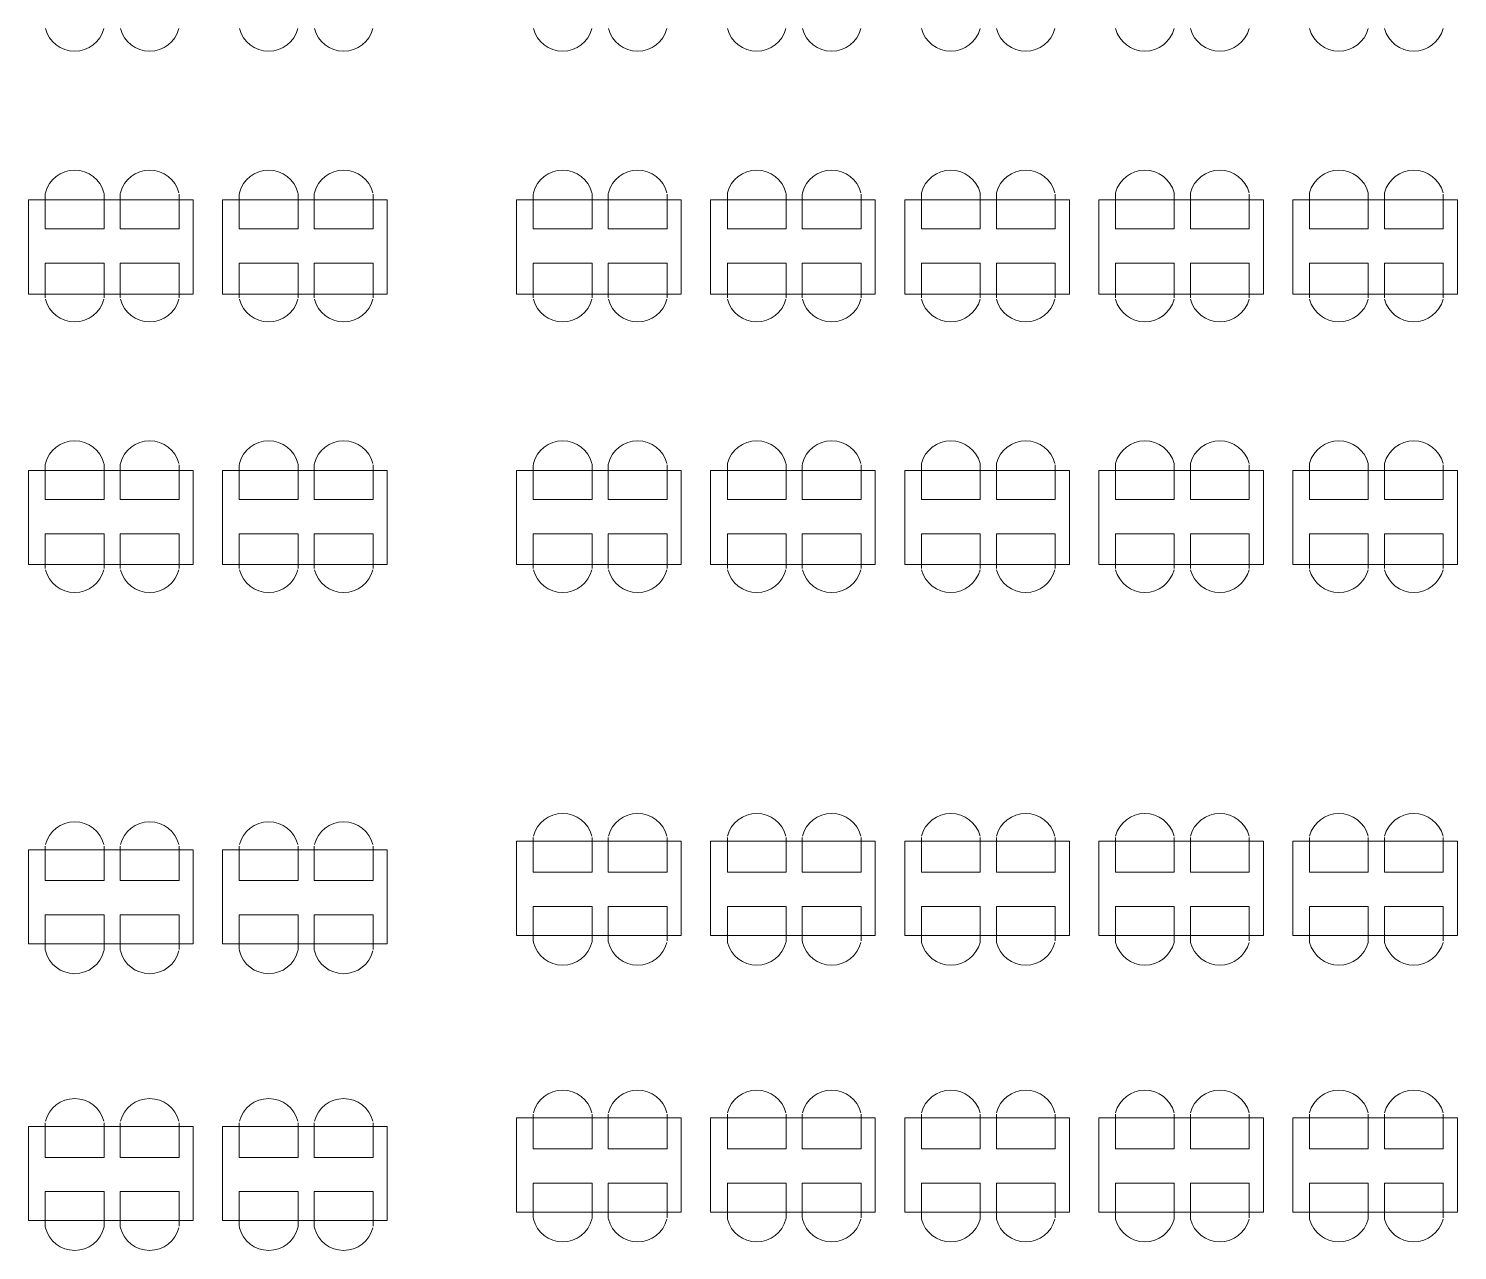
# Model space of a CAD drawing. Header units: millimetres. Extents: x 322668 to 332469, y 13187 to 20117.
# Drawn here: x 324909 to 326124, y 15641 to 16680 of the extents above; entities that cross this region are included whole.
import ezdxf

# ---------------------------------------------------------------- set-up
doc = ezdxf.new("R2010")
doc.units = ezdxf.units.MM
doc.header["$LTSCALE"] = 50
doc.header["$MEASUREMENT"] = 0
doc.layers.add('MIM_TEFRIS', color=31, linetype='CONTINUOUS', lineweight=5)

msp = doc.modelspace()

# ---------------------------------------------------------------- linework, layer by layer
at = {"layer": 'MIM_TEFRIS'}
for points in [[(324923.15, 16538.88), (324923.15, 16509.47), (324973.15, 16509.47), (324973.15, 16538.88)], [(324986.88, 16538.88), (324986.88, 16509.47), (325036.88, 16509.47), (325036.88, 16538.88)], [(325088.15, 16538.88), (325088.15, 16509.47), (325138.15, 16509.47), (325138.15, 16538.88)], [(325151.88, 16538.88), (325151.88, 16509.47), (325201.88, 16509.47), (325201.88, 16538.88)], [(325338.15, 16538.88), (325338.15, 16509.47), (325388.15, 16509.47), (325388.15, 16538.88)], [(325401.88, 16538.88), (325401.88, 16509.47), (325451.88, 16509.47), (325451.88, 16538.88)], [(325503.15, 16538.88), (325503.15, 16509.47), (325553.15, 16509.47), (325553.15, 16538.88)], [(325566.88, 16538.88), (325566.88, 16509.47), (325616.88, 16509.47), (325616.88, 16538.88)], [(325668.15, 16538.88), (325668.15, 16509.47), (325718.15, 16509.47), (325718.15, 16538.88)], [(325731.88, 16538.88), (325731.88, 16509.47), (325781.88, 16509.47), (325781.88, 16538.88)], [(325833.15, 16538.88), (325833.15, 16509.47), (325883.15, 16509.47), (325883.15, 16538.88)], [(325896.88, 16538.88), (325896.88, 16509.47), (325946.88, 16509.47), (325946.88, 16538.88)], [(325998.15, 16538.88), (325998.15, 16509.47), (326048.15, 16509.47), (326048.15, 16538.88)], [(326061.88, 16538.88), (326061.88, 16509.47), (326111.88, 16509.47), (326111.88, 16538.88)], [(324923.15, 16450.93), (324923.15, 16480.33), (324973.15, 16480.33), (324973.15, 16450.93)], [(324986.88, 16450.93), (324986.88, 16480.33), (325036.88, 16480.33), (325036.88, 16450.93)], [(325088.15, 16450.93), (325088.15, 16480.33), (325138.15, 16480.33), (325138.15, 16450.93)], [(325151.88, 16450.93), (325151.88, 16480.33), (325201.88, 16480.33), (325201.88, 16450.93)], [(325338.15, 16450.93), (325338.15, 16480.33), (325388.15, 16480.33), (325388.15, 16450.93)], [(325401.88, 16450.93), (325401.88, 16480.33), (325451.88, 16480.33), (325451.88, 16450.93)], [(325503.15, 16450.93), (325503.15, 16480.33), (325553.15, 16480.33), (325553.15, 16450.93)], [(325566.88, 16450.93), (325566.88, 16480.33), (325616.88, 16480.33), (325616.88, 16450.93)], [(325668.15, 16450.93), (325668.15, 16480.33), (325718.15, 16480.33), (325718.15, 16450.93)], [(325731.88, 16450.93), (325731.88, 16480.33), (325781.88, 16480.33), (325781.88, 16450.93)], [(325833.15, 16450.93), (325833.15, 16480.33), (325883.15, 16480.33), (325883.15, 16450.93)], [(325896.88, 16450.93), (325896.88, 16480.33), (325946.88, 16480.33), (325946.88, 16450.93)], [(325998.15, 16450.93), (325998.15, 16480.33), (326048.15, 16480.33), (326048.15, 16450.93)], [(326061.88, 16450.93), (326061.88, 16480.33), (326111.88, 16480.33), (326111.88, 16450.93)], [(324923.15, 16308.88), (324923.15, 16279.47), (324973.15, 16279.47), (324973.15, 16308.88)], [(324986.88, 16308.88), (324986.88, 16279.47), (325036.88, 16279.47), (325036.88, 16308.88)], [(325088.15, 16308.88), (325088.15, 16279.47), (325138.15, 16279.47), (325138.15, 16308.88)], [(325151.88, 16308.88), (325151.88, 16279.47), (325201.88, 16279.47), (325201.88, 16308.88)], [(325338.15, 16308.88), (325338.15, 16279.47), (325388.15, 16279.47), (325388.15, 16308.88)], [(325401.88, 16308.88), (325401.88, 16279.47), (325451.88, 16279.47), (325451.88, 16308.88)], [(325503.15, 16308.88), (325503.15, 16279.47), (325553.15, 16279.47), (325553.15, 16308.88)], [(325566.88, 16308.88), (325566.88, 16279.47), (325616.88, 16279.47), (325616.88, 16308.88)], [(325668.15, 16308.88), (325668.15, 16279.47), (325718.15, 16279.47), (325718.15, 16308.88)], [(325731.88, 16308.88), (325731.88, 16279.47), (325781.88, 16279.47), (325781.88, 16308.88)], [(325833.15, 16308.88), (325833.15, 16279.47), (325883.15, 16279.47), (325883.15, 16308.88)], [(325896.88, 16308.88), (325896.88, 16279.47), (325946.88, 16279.47), (325946.88, 16308.88)], [(325998.15, 16308.88), (325998.15, 16279.47), (326048.15, 16279.47), (326048.15, 16308.88)], [(326061.88, 16308.88), (326061.88, 16279.47), (326111.88, 16279.47), (326111.88, 16308.88)], [(324923.15, 16220.93), (324923.15, 16250.33), (324973.15, 16250.33), (324973.15, 16220.93)], [(324986.88, 16220.93), (324986.88, 16250.33), (325036.88, 16250.33), (325036.88, 16220.93)], [(325088.15, 16220.93), (325088.15, 16250.33), (325138.15, 16250.33), (325138.15, 16220.93)], [(325151.88, 16220.93), (325151.88, 16250.33), (325201.88, 16250.33), (325201.88, 16220.93)], [(325338.15, 16220.93), (325338.15, 16250.33), (325388.15, 16250.33), (325388.15, 16220.93)], [(325401.88, 16220.93), (325401.88, 16250.33), (325451.88, 16250.33), (325451.88, 16220.93)], [(325503.15, 16220.93), (325503.15, 16250.33), (325553.15, 16250.33), (325553.15, 16220.93)], [(325566.88, 16220.93), (325566.88, 16250.33), (325616.88, 16250.33), (325616.88, 16220.93)], [(325668.15, 16220.93), (325668.15, 16250.33), (325718.15, 16250.33), (325718.15, 16220.93)], [(325731.88, 16220.93), (325731.88, 16250.33), (325781.88, 16250.33), (325781.88, 16220.93)], [(325833.15, 16220.93), (325833.15, 16250.33), (325883.15, 16250.33), (325883.15, 16220.93)], [(325896.88, 16220.93), (325896.88, 16250.33), (325946.88, 16250.33), (325946.88, 16220.93)], [(325998.15, 16220.93), (325998.15, 16250.33), (326048.15, 16250.33), (326048.15, 16220.93)], [(326061.88, 16220.93), (326061.88, 16250.33), (326111.88, 16250.33), (326111.88, 16220.93)], [(325338.15, 15992.15), (325338.15, 15962.75), (325388.15, 15962.75), (325388.15, 15992.15)], [(325401.88, 15992.15), (325401.88, 15962.75), (325451.88, 15962.75), (325451.88, 15992.15)], [(325503.15, 15992.15), (325503.15, 15962.75), (325553.15, 15962.75), (325553.15, 15992.15)], [(325566.88, 15992.15), (325566.88, 15962.75), (325616.88, 15962.75), (325616.88, 15992.15)], [(325668.15, 15992.15), (325668.15, 15962.75), (325718.15, 15962.75), (325718.15, 15992.15)], [(325731.88, 15992.15), (325731.88, 15962.75), (325781.88, 15962.75), (325781.88, 15992.15)], [(325833.15, 15992.15), (325833.15, 15962.75), (325883.15, 15962.75), (325883.15, 15992.15)], [(325896.88, 15992.15), (325896.88, 15962.75), (325946.88, 15962.75), (325946.88, 15992.15)], [(325998.15, 15992.15), (325998.15, 15962.75), (326048.15, 15962.75), (326048.15, 15992.15)], [(326061.88, 15992.15), (326061.88, 15962.75), (326111.88, 15962.75), (326111.88, 15992.15)], [(324923.15, 15984.92), (324923.15, 15955.52), (324973.15, 15955.52), (324973.15, 15984.92)], [(324986.88, 15984.92), (324986.88, 15955.52), (325036.88, 15955.52), (325036.88, 15984.92)], [(325088.15, 15984.92), (325088.15, 15955.52), (325138.15, 15955.52), (325138.15, 15984.92)], [(325151.88, 15984.92), (325151.88, 15955.52), (325201.88, 15955.52), (325201.88, 15984.92)], [(325338.15, 15904.2), (325338.15, 15933.61), (325388.15, 15933.61), (325388.15, 15904.2)], [(325401.88, 15904.2), (325401.88, 15933.61), (325451.88, 15933.61), (325451.88, 15904.2)], [(325503.15, 15904.2), (325503.15, 15933.61), (325553.15, 15933.61), (325553.15, 15904.2)], [(325566.88, 15904.2), (325566.88, 15933.61), (325616.88, 15933.61), (325616.88, 15904.2)], [(325668.15, 15904.2), (325668.15, 15933.61), (325718.15, 15933.61), (325718.15, 15904.2)], [(325731.88, 15904.2), (325731.88, 15933.61), (325781.88, 15933.61), (325781.88, 15904.2)], [(325833.15, 15904.2), (325833.15, 15933.61), (325883.15, 15933.61), (325883.15, 15904.2)], [(325896.88, 15904.2), (325896.88, 15933.61), (325946.88, 15933.61), (325946.88, 15904.2)], [(325998.15, 15904.2), (325998.15, 15933.61), (326048.15, 15933.61), (326048.15, 15904.2)], [(326061.88, 15904.2), (326061.88, 15933.61), (326111.88, 15933.61), (326111.88, 15904.2)], [(324923.15, 15896.97), (324923.15, 15926.38), (324973.15, 15926.38), (324973.15, 15896.97)], [(324986.88, 15896.97), (324986.88, 15926.38), (325036.88, 15926.38), (325036.88, 15896.97)], [(325088.15, 15896.97), (325088.15, 15926.38), (325138.15, 15926.38), (325138.15, 15896.97)], [(325151.88, 15896.97), (325151.88, 15926.38), (325201.88, 15926.38), (325201.88, 15896.97)], [(324923.15, 15749.71), (324923.15, 15720.3), (324973.15, 15720.3), (324973.15, 15749.71)], [(324986.88, 15749.71), (324986.88, 15720.3), (325036.88, 15720.3), (325036.88, 15749.71)], [(325088.15, 15749.71), (325088.15, 15720.3), (325138.15, 15720.3), (325138.15, 15749.71)], [(325151.88, 15749.71), (325151.88, 15720.3), (325201.88, 15720.3), (325201.88, 15749.71)], [(325338.15, 15756.94), (325338.15, 15727.53), (325388.15, 15727.53), (325388.15, 15756.94)], [(325401.88, 15756.94), (325401.88, 15727.53), (325451.88, 15727.53), (325451.88, 15756.94)], [(325503.15, 15756.94), (325503.15, 15727.53), (325553.15, 15727.53), (325553.15, 15756.94)], [(325566.88, 15756.94), (325566.88, 15727.53), (325616.88, 15727.53), (325616.88, 15756.94)], [(325668.15, 15756.94), (325668.15, 15727.53), (325718.15, 15727.53), (325718.15, 15756.94)], [(325731.88, 15756.94), (325731.88, 15727.53), (325781.88, 15727.53), (325781.88, 15756.94)], [(325833.15, 15756.94), (325833.15, 15727.53), (325883.15, 15727.53), (325883.15, 15756.94)], [(325896.88, 15756.94), (325896.88, 15727.53), (325946.88, 15727.53), (325946.88, 15756.94)], [(325998.15, 15756.94), (325998.15, 15727.53), (326048.15, 15727.53), (326048.15, 15756.94)], [(326061.88, 15756.94), (326061.88, 15727.53), (326111.88, 15727.53), (326111.88, 15756.94)], [(325338.15, 15668.99), (325338.15, 15698.39), (325388.15, 15698.39), (325388.15, 15668.99)], [(325401.88, 15668.99), (325401.88, 15698.39), (325451.88, 15698.39), (325451.88, 15668.99)], [(325503.15, 15668.99), (325503.15, 15698.39), (325553.15, 15698.39), (325553.15, 15668.99)], [(325566.88, 15668.99), (325566.88, 15698.39), (325616.88, 15698.39), (325616.88, 15668.99)], [(325668.15, 15668.99), (325668.15, 15698.39), (325718.15, 15698.39), (325718.15, 15668.99)], [(325731.88, 15668.99), (325731.88, 15698.39), (325781.88, 15698.39), (325781.88, 15668.99)], [(325833.15, 15668.99), (325833.15, 15698.39), (325883.15, 15698.39), (325883.15, 15668.99)], [(325896.88, 15668.99), (325896.88, 15698.39), (325946.88, 15698.39), (325946.88, 15668.99)], [(325998.15, 15668.99), (325998.15, 15698.39), (326048.15, 15698.39), (326048.15, 15668.99)], [(326061.88, 15668.99), (326061.88, 15698.39), (326111.88, 15698.39), (326111.88, 15668.99)], [(324923.15, 15661.76), (324923.15, 15691.16), (324973.15, 15691.16), (324973.15, 15661.76)], [(324986.88, 15661.76), (324986.88, 15691.16), (325036.88, 15691.16), (325036.88, 15661.76)], [(325088.15, 15661.76), (325088.15, 15691.16), (325138.15, 15691.16), (325138.15, 15661.76)], [(325151.88, 15661.76), (325151.88, 15691.16), (325201.88, 15691.16), (325201.88, 15661.76)]]:
    msp.add_lwpolyline(points, dxfattribs=at)
for points in [[(325048.95, 16534.07), (325048.95, 16454.07), (324908.95, 16454.07), (324908.95, 16534.07)], [(325213.95, 16534.07), (325213.95, 16454.07), (325073.95, 16454.07), (325073.95, 16534.07)], [(325463.95, 16534.07), (325463.95, 16454.07), (325323.95, 16454.07), (325323.95, 16534.07)], [(325628.95, 16534.07), (325628.95, 16454.07), (325488.95, 16454.07), (325488.95, 16534.07)], [(325793.95, 16534.07), (325793.95, 16454.07), (325653.95, 16454.07), (325653.95, 16534.07)], [(325958.95, 16534.07), (325958.95, 16454.07), (325818.95, 16454.07), (325818.95, 16534.07)], [(326123.95, 16534.07), (326123.95, 16454.07), (325983.95, 16454.07), (325983.95, 16534.07)], [(325048.95, 16304.07), (325048.95, 16224.07), (324908.95, 16224.07), (324908.95, 16304.07)], [(325213.95, 16304.07), (325213.95, 16224.07), (325073.95, 16224.07), (325073.95, 16304.07)], [(325463.95, 16304.07), (325463.95, 16224.07), (325323.95, 16224.07), (325323.95, 16304.07)], [(325628.95, 16304.07), (325628.95, 16224.07), (325488.95, 16224.07), (325488.95, 16304.07)], [(325793.95, 16304.07), (325793.95, 16224.07), (325653.95, 16224.07), (325653.95, 16304.07)], [(325958.95, 16304.07), (325958.95, 16224.07), (325818.95, 16224.07), (325818.95, 16304.07)], [(326123.95, 16304.07), (326123.95, 16224.07), (325983.95, 16224.07), (325983.95, 16304.07)], [(325048.95, 15901.78), (325048.95, 15981.78), (324908.95, 15981.78), (324908.95, 15901.78)], [(325213.95, 15901.78), (325213.95, 15981.78), (325073.95, 15981.78), (325073.95, 15901.78)], [(325463.95, 15909.01), (325463.95, 15989.01), (325323.95, 15989.01), (325323.95, 15909.01)], [(325628.95, 15909.01), (325628.95, 15989.01), (325488.95, 15989.01), (325488.95, 15909.01)], [(325793.95, 15909.01), (325793.95, 15989.01), (325653.95, 15989.01), (325653.95, 15909.01)], [(325958.95, 15909.01), (325958.95, 15989.01), (325818.95, 15989.01), (325818.95, 15909.01)], [(326123.95, 15909.01), (326123.95, 15989.01), (325983.95, 15989.01), (325983.95, 15909.01)], [(325048.95, 15666.56), (325048.95, 15746.56), (324908.95, 15746.56), (324908.95, 15666.56)], [(325213.95, 15666.56), (325213.95, 15746.56), (325073.95, 15746.56), (325073.95, 15666.56)], [(325463.95, 15673.79), (325463.95, 15753.79), (325323.95, 15753.79), (325323.95, 15673.79)], [(325628.95, 15673.79), (325628.95, 15753.79), (325488.95, 15753.79), (325488.95, 15673.79)], [(325793.95, 15673.79), (325793.95, 15753.79), (325653.95, 15753.79), (325653.95, 15673.79)], [(325958.95, 15673.79), (325958.95, 15753.79), (325818.95, 15753.79), (325818.95, 15673.79)], [(326123.95, 15673.79), (326123.95, 15753.79), (325983.95, 15753.79), (325983.95, 15673.79)]]:
    msp.add_lwpolyline(points, close=True, dxfattribs=at)
for centre, radius, start, end in [((324948.15, 16686.03), 25.64, 194.30577, 345.69423), ((325011.88, 16686.03), 25.64, 194.30577, 345.69423), ((325113.15, 16686.03), 25.64, 194.30577, 345.69423), ((325176.88, 16686.03), 25.64, 194.30577, 345.69423), ((325363.15, 16686.03), 25.64, 194.30577, 345.69423), ((325426.88, 16686.03), 25.64, 194.30577, 345.69423), ((325528.15, 16686.03), 25.64, 194.30577, 345.69423), ((325591.88, 16686.03), 25.64, 194.30577, 345.69423), ((325693.15, 16686.03), 25.64, 194.30577, 345.69423), ((325756.88, 16686.03), 25.64, 194.30577, 345.69423), ((325858.15, 16686.03), 25.64, 194.30577, 345.69423), ((325921.88, 16686.03), 25.64, 194.30577, 345.69423), ((326023.15, 16686.03), 25.64, 194.30577, 345.69423), ((326086.88, 16686.03), 25.64, 194.30577, 345.69423), ((324948.15, 16533.78), 25.64, 14.30577, 165.69423), ((325011.88, 16533.78), 25.64, 14.30577, 165.69423), ((325113.15, 16533.78), 25.64, 14.30577, 165.69423), ((325176.88, 16533.78), 25.64, 14.30577, 165.69423), ((325363.15, 16533.78), 25.64, 14.30577, 165.69423), ((325426.88, 16533.78), 25.64, 14.30577, 165.69423), ((325528.15, 16533.78), 25.64, 14.30577, 165.69423), ((325591.88, 16533.78), 25.64, 14.30577, 165.69423), ((325693.15, 16533.78), 25.64, 14.30577, 165.69423), ((325756.88, 16533.78), 25.64, 14.30577, 165.69423), ((325858.15, 16533.78), 25.64, 14.30577, 165.69423), ((325921.88, 16533.78), 25.64, 14.30577, 165.69423), ((326023.15, 16533.78), 25.64, 14.30577, 165.69423), ((326086.88, 16533.78), 25.64, 14.30577, 165.69423), ((324928.15, 16538.88), 5, 165.69423, 180), ((324968.15, 16538.88), 5, 360, 14.30577), ((324991.88, 16538.88), 5, 165.69423, 180), ((325093.15, 16538.88), 5, 165.69423, 180), ((325133.15, 16538.88), 5, 360, 14.30577), ((325156.88, 16538.88), 5, 165.69423, 180), ((325343.15, 16538.88), 5, 165.69423, 180), ((325383.15, 16538.88), 5, 360, 14.30577), ((325406.88, 16538.88), 5, 165.69423, 180), ((325508.15, 16538.88), 5, 165.69423, 180), ((325548.15, 16538.88), 5, 360, 14.30577), ((325571.88, 16538.88), 5, 165.69423, 180), ((325673.15, 16538.88), 5, 165.69423, 180), ((325713.15, 16538.88), 5, 360, 14.30577), ((325736.88, 16538.88), 5, 165.69423, 180), ((325838.15, 16538.88), 5, 165.69423, 180), ((325878.15, 16538.88), 5, 360, 14.30577), ((325901.88, 16538.88), 5, 165.69423, 180), ((326003.15, 16538.88), 5, 165.69423, 180), ((326043.15, 16538.88), 5, 360, 14.30577), ((326066.88, 16538.88), 5, 165.69423, 180), ((324948.15, 16456.03), 25.64, 194.30577, 345.69423), ((325011.88, 16456.03), 25.64, 194.30577, 345.69423), ((325113.15, 16456.03), 25.64, 194.30577, 345.69423), ((325176.88, 16456.03), 25.64, 194.30577, 345.69423), ((325363.15, 16456.03), 25.64, 194.30577, 345.69423), ((325426.88, 16456.03), 25.64, 194.30577, 345.69423), ((325528.15, 16456.03), 25.64, 194.30577, 345.69423), ((325591.88, 16456.03), 25.64, 194.30577, 345.69423), ((325693.15, 16456.03), 25.64, 194.30577, 345.69423), ((325756.88, 16456.03), 25.64, 194.30577, 345.69423), ((325858.15, 16456.03), 25.64, 194.30577, 345.69423), ((325921.88, 16456.03), 25.64, 194.30577, 345.69423), ((326023.15, 16456.03), 25.64, 194.30577, 345.69423), ((326086.88, 16456.03), 25.64, 194.30577, 345.69423), ((324948.15, 16303.78), 25.64, 14.30577, 165.69423), ((325011.88, 16303.78), 25.64, 14.30577, 165.69423), ((325113.15, 16303.78), 25.64, 14.30577, 165.69423), ((325176.88, 16303.78), 25.64, 14.30577, 165.69423), ((325363.15, 16303.78), 25.64, 14.30577, 165.69423), ((325426.88, 16303.78), 25.64, 14.30577, 165.69423), ((325528.15, 16303.78), 25.64, 14.30577, 165.69423), ((325591.88, 16303.78), 25.64, 14.30577, 165.69423), ((325693.15, 16303.78), 25.64, 14.30577, 165.69423), ((325756.88, 16303.78), 25.64, 14.30577, 165.69423), ((325858.15, 16303.78), 25.64, 14.30577, 165.69423), ((325921.88, 16303.78), 25.64, 14.30577, 165.69423), ((326023.15, 16303.78), 25.64, 14.30577, 165.69423), ((326086.88, 16303.78), 25.64, 14.30577, 165.69423), ((324928.15, 16308.88), 5, 165.69423, 180), ((324968.15, 16308.88), 5, 360, 14.30577), ((324991.88, 16308.88), 5, 165.69423, 180), ((325093.15, 16308.88), 5, 165.69423, 180), ((325133.15, 16308.88), 5, 360, 14.30577), ((325156.88, 16308.88), 5, 165.69423, 180), ((325343.15, 16308.88), 5, 165.69423, 180), ((325383.15, 16308.88), 5, 360, 14.30577), ((325406.88, 16308.88), 5, 165.69423, 180), ((325508.15, 16308.88), 5, 165.69423, 180), ((325548.15, 16308.88), 5, 360, 14.30577), ((325571.88, 16308.88), 5, 165.69423, 180), ((325673.15, 16308.88), 5, 165.69423, 180), ((325713.15, 16308.88), 5, 360, 14.30577), ((325736.88, 16308.88), 5, 165.69423, 180), ((325838.15, 16308.88), 5, 165.69423, 180), ((325878.15, 16308.88), 5, 360, 14.30577), ((325901.88, 16308.88), 5, 165.69423, 180), ((326003.15, 16308.88), 5, 165.69423, 180), ((326043.15, 16308.88), 5, 360, 14.30577), ((326066.88, 16308.88), 5, 165.69423, 180), ((324948.15, 16226.03), 25.64, 194.30577, 345.69423), ((325011.88, 16226.03), 25.64, 194.30577, 345.69423), ((325113.15, 16226.03), 25.64, 194.30577, 345.69423), ((325176.88, 16226.03), 25.64, 194.30577, 345.69423), ((325363.15, 16226.03), 25.64, 194.30577, 345.69423), ((325426.88, 16226.03), 25.64, 194.30577, 345.69423), ((325528.15, 16226.03), 25.64, 194.30577, 345.69423), ((325591.88, 16226.03), 25.64, 194.30577, 345.69423), ((325693.15, 16226.03), 25.64, 194.30577, 345.69423), ((325756.88, 16226.03), 25.64, 194.30577, 345.69423), ((325858.15, 16226.03), 25.64, 194.30577, 345.69423), ((325921.88, 16226.03), 25.64, 194.30577, 345.69423), ((326023.15, 16226.03), 25.64, 194.30577, 345.69423), ((326086.88, 16226.03), 25.64, 194.30577, 345.69423), ((324948.15, 15979.82), 25.64, 14.30577, 165.69423), ((325011.88, 15979.82), 25.64, 14.30577, 165.69423), ((325113.15, 15979.82), 25.64, 14.30577, 165.69423), ((325176.88, 15979.82), 25.64, 14.30577, 165.69423), ((325363.15, 15987.05), 25.64, 14.30577, 165.69423), ((325426.88, 15987.05), 25.64, 14.30577, 165.69423), ((325528.15, 15987.05), 25.64, 14.30577, 165.69423), ((325591.88, 15987.05), 25.64, 14.30577, 165.69423), ((325693.15, 15987.05), 25.64, 14.30577, 165.69423), ((325756.88, 15987.05), 25.64, 14.30577, 165.69423), ((325858.15, 15987.05), 25.64, 14.30577, 165.69423), ((325921.88, 15987.05), 25.64, 14.30577, 165.69423), ((326023.15, 15987.05), 25.64, 14.30577, 165.69423), ((326086.88, 15987.05), 25.64, 14.30577, 165.69423), ((324928.15, 15896.97), 5, 180, 194.30577), ((324948.15, 15902.07), 25.64, 194.30577, 345.69423), ((324968.15, 15896.97), 5, 345.69423, 0), ((324991.88, 15896.97), 5, 180, 194.30577), ((325011.88, 15902.07), 25.64, 194.30577, 345.69423), ((325093.15, 15896.97), 5, 180, 194.30577), ((325113.15, 15902.07), 25.64, 194.30577, 345.69423), ((325133.15, 15896.97), 5, 345.69423, 0), ((325156.88, 15896.97), 5, 180, 194.30577), ((325176.88, 15902.07), 25.64, 194.30577, 345.69423), ((325343.15, 15904.2), 5, 180, 194.30577), ((325363.15, 15909.3), 25.64, 194.30577, 345.69423), ((325383.15, 15904.2), 5, 345.69423, 0), ((325406.88, 15904.2), 5, 180, 194.30577), ((325426.88, 15909.3), 25.64, 194.30577, 345.69423), ((325508.15, 15904.2), 5, 180, 194.30577), ((325528.15, 15909.3), 25.64, 194.30577, 345.69423), ((325548.15, 15904.2), 5, 345.69423, 0), ((325571.88, 15904.2), 5, 180, 194.30577), ((325591.88, 15909.3), 25.64, 194.30577, 345.69423), ((325673.15, 15904.2), 5, 180, 194.30577), ((325693.15, 15909.3), 25.64, 194.30577, 345.69423), ((325713.15, 15904.2), 5, 345.69423, 0), ((325736.88, 15904.2), 5, 180, 194.30577), ((325756.88, 15909.3), 25.64, 194.30577, 345.69423), ((325838.15, 15904.2), 5, 180, 194.30577), ((325858.15, 15909.3), 25.64, 194.30577, 345.69423), ((325878.15, 15904.2), 5, 345.69423, 0), ((325901.88, 15904.2), 5, 180, 194.30577), ((325921.88, 15909.3), 25.64, 194.30577, 345.69423), ((326003.15, 15904.2), 5, 180, 194.30577), ((326023.15, 15909.3), 25.64, 194.30577, 345.69423), ((326043.15, 15904.2), 5, 345.69423, 0), ((326066.88, 15904.2), 5, 180, 194.30577), ((326086.88, 15909.3), 25.64, 194.30577, 345.69423), ((325363.15, 15751.84), 25.64, 14.30577, 165.69423), ((325426.88, 15751.84), 25.64, 14.30577, 165.69423), ((325528.15, 15751.84), 25.64, 14.30577, 165.69423), ((325591.88, 15751.84), 25.64, 14.30577, 165.69423), ((325693.15, 15751.84), 25.64, 14.30577, 165.69423), ((325756.88, 15751.84), 25.64, 14.30577, 165.69423), ((325858.15, 15751.84), 25.64, 14.30577, 165.69423), ((325921.88, 15751.84), 25.64, 14.30577, 165.69423), ((326023.15, 15751.84), 25.64, 14.30577, 165.69423), ((326086.88, 15751.84), 25.64, 14.30577, 165.69423), ((324948.15, 15744.61), 25.64, 14.30577, 165.69423), ((325011.88, 15744.61), 25.64, 14.30577, 165.69423), ((325113.15, 15744.61), 25.64, 14.30577, 165.69423), ((325176.88, 15744.61), 25.64, 14.30577, 165.69423), ((324928.15, 15661.76), 5, 180, 194.30577), ((324968.15, 15661.76), 5, 345.69423, 0), ((324991.88, 15661.76), 5, 180, 194.30577), ((325093.15, 15661.76), 5, 180, 194.30577), ((325133.15, 15661.76), 5, 345.69423, 0), ((325156.88, 15661.76), 5, 180, 194.30577), ((325343.15, 15668.99), 5, 180, 194.30577), ((325363.15, 15674.09), 25.64, 194.30577, 345.69423), ((325383.15, 15668.99), 5, 345.69423, 0), ((325406.88, 15668.99), 5, 180, 194.30577), ((325426.88, 15674.09), 25.64, 194.30577, 345.69423), ((325508.15, 15668.99), 5, 180, 194.30577), ((325528.15, 15674.09), 25.64, 194.30577, 345.69423), ((325548.15, 15668.99), 5, 345.69423, 0), ((325571.88, 15668.99), 5, 180, 194.30577), ((325591.88, 15674.09), 25.64, 194.30577, 345.69423), ((325673.15, 15668.99), 5, 180, 194.30577), ((325693.15, 15674.09), 25.64, 194.30577, 345.69423), ((325713.15, 15668.99), 5, 345.69423, 0), ((325736.88, 15668.99), 5, 180, 194.30577), ((325756.88, 15674.09), 25.64, 194.30577, 345.69423), ((325838.15, 15668.99), 5, 180, 194.30577), ((325858.15, 15674.09), 25.64, 194.30577, 345.69423), ((325878.15, 15668.99), 5, 345.69423, 0), ((325901.88, 15668.99), 5, 180, 194.30577), ((325921.88, 15674.09), 25.64, 194.30577, 345.69423), ((326003.15, 15668.99), 5, 180, 194.30577), ((326023.15, 15674.09), 25.64, 194.30577, 345.69423), ((326043.15, 15668.99), 5, 345.69423, 0), ((326066.88, 15668.99), 5, 180, 194.30577), ((326086.88, 15674.09), 25.64, 194.30577, 345.69423), ((324948.15, 15666.86), 25.64, 194.30577, 345.69423), ((325011.88, 15666.86), 25.64, 194.30577, 345.69423), ((325113.15, 15666.86), 25.64, 194.30577, 345.69423), ((325176.88, 15666.86), 25.64, 194.30577, 345.69423)]:
    msp.add_arc(centre, radius, start, end, dxfattribs=at)

doc.saveas('drawing.dxf')
